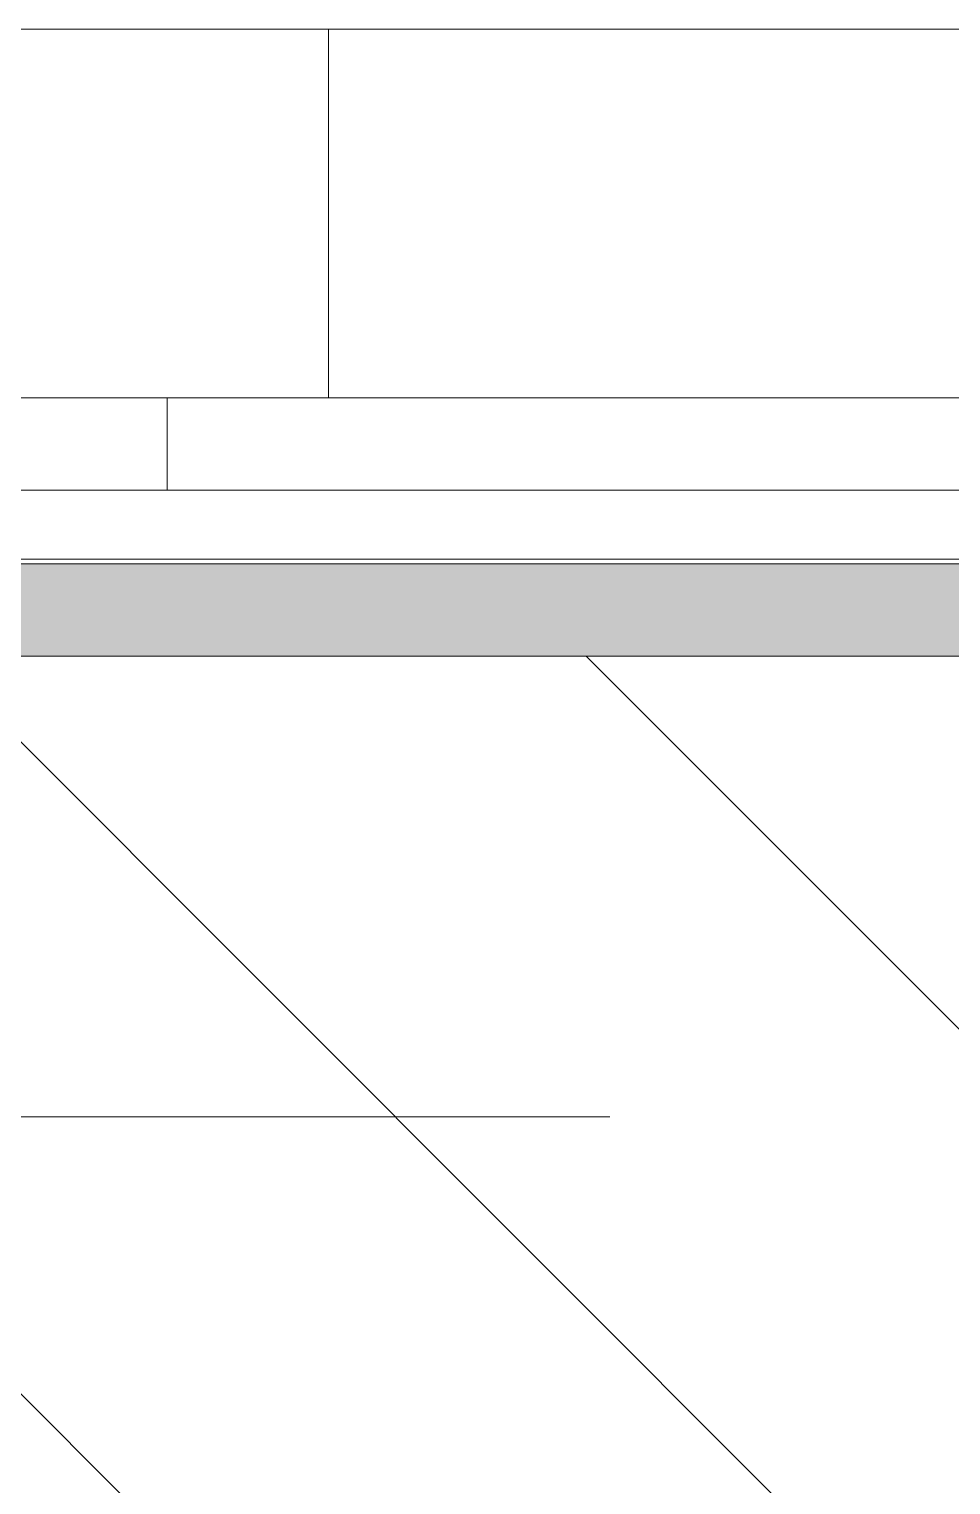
# Model space of a CAD drawing. Header units: millimetres. Extents: x -4185 to 186529, y -8553 to 29097.
# Drawn here: x 11212.5 to 11412.6, y 7720.2 to 8036 of the extents above; entities that cross this region are included whole.
import ezdxf

# ---------------------------------------------------------------- set-up
doc = ezdxf.new("R2010")
doc.units = ezdxf.units.MM
doc.linetypes.add('Осевая', pattern=[3175, 635, -476.25, 1587.5, -476.25])
for name, color, linetype, lineweight, true_color in [('A-WALL-1', 7, 'Continuous', 9, 0x3c3c3c), ('A-WALL-FNSH-1', 7, 'Continuous', 9, 0x3c3c3c), ('I-FURN-1', 7, 'Continuous', 9, 0xf0f0f0)]:
    doc.layers.add(name, color=color, linetype=linetype, lineweight=lineweight, true_color=true_color)
doc.layers.add('I-WALL', color=7, linetype='Continuous', lineweight=9)
doc.layers.add('Оси-2', color=7, linetype='Осевая', lineweight=9)

# ---------------------------------------------------------------- blocks, each defined once
blk = doc.blocks.new('Бизиборд лего - бизиборд 1_21б-32328682-План размещения напольных электротехнических лючков и розеток 1 этажа в осях 1-12')
at = {"layer": 'I-FURN-1'}
for p, q in [((1035, 100), (935, 100)), ((935, 100), (1035, 100)), ((1245, 100), (935, 100)), ((935, 100), (1245, 100)), ((1035, 20), (1035, 100)), ((1035, 100), (1035, 20)), ((1000, 20), (500, 20)), ((970, 20), (1030, 20)), ((1030, 20), (970, 20)), ((970, 20), (1030, 20)), ((1030, 20), (970, 20)), ((970, 20), (1000, 20)), ((1500, 20), (1000, 20)), ((1000, 20), (1000, 0)), ((1000, 0), (1000, 20)), ((1000, 20), (1030, 20)), ((1000, 0), (1000, 20)), ((1000, 20), (1000, 0)), ((1030, 20), (1035, 20)), ((1030.34, 20), (1030, 20)), ((1030, 20), (1035, 20)), ((1030.34, 20), (1030, 20)), ((1030, 20), (1035, 20)), ((1030.34, 20), (1030, 20)), ((1030, 20), (1030.34, 20)), ((1035, 20), (1030, 20)), ((1030, 20), (1035, 20)), ((1035, 20), (1030, 20)), ((1030, 20), (1035, 20)), ((1035, 20), (1030, 20)), ((1030, 20), (1050, 20)), ((1050, 20), (1030, 20)), ((1030, 20), (1050, 20)), ((1050, 20), (1030, 20)), ((1030, 20), (1050, 20)), ((1050, 20), (1030, 20)), ((1030, 20), (1050, 20)), ((1050, 20), (1030, 20)), ((1030, 20), (1050, 20)), ((1030.34, 20), (1030, 20)), ((1030, 20), (1050, 20)), ((1050, 20), (1030, 20)), ((1030, 20), (1031.34, 20)), ((1050, 20), (1030, 20)), ((1030, 20), (1050, 20)), ((1050, 20), (1030, 20)), ((1030, 20), (1032.93, 20)), ((1050, 20), (1030, 20)), ((1030, 20), (1032.93, 20)), ((1050, 20), (1030, 20)), ((1030, 20), (1050, 20)), ((1050, 20), (1030, 20)), ((1030, 20), (1050, 20)), ((1050, 20), (1030, 20)), ((1030, 20), (1037.41, 20)), ((1047.07, 20), (1030, 20)), ((1030, 20), (1045, 20)), ((1037.41, 20), (1030, 20)), ((1030, 20), (1035, 20)), ((1030.34, 20), (1030, 20)), ((1030, 20), (1048.66, 20)), ((1040, 20), (1030, 20)), ((1030, 20), (1030.34, 20)), ((1050, 20), (1030, 20)), ((1030, 20), (1030.34, 20)), ((1035, 20), (1030, 20)), ((1030, 20), (1050, 20)), ((1050, 20), (1030, 20)), ((1030, 20), (1050, 20)), ((1050, 20), (1030, 20)), ((1030, 20), (1031.34, 20)), ((1045, 20), (1030, 20)), ((1031.34, 20), (1030.34, 20)), ((1031.34, 20), (1030.34, 20)), ((1035, 20), (1030.34, 20)), ((1030.34, 20), (1035, 20)), ((1031.34, 20), (1030.34, 20)), ((1032.93, 20), (1030.34, 20)), ((1030.34, 20), (1032.93, 20)), ((1030.34, 20), (1031.34, 20)), ((1031.34, 20), (1032.93, 20)), ((1032.93, 20), (1031.34, 20)), ((1031.34, 20), (1032.93, 20)), ((1032.93, 20), (1031.34, 20)), ((1031.34, 20), (1032.93, 20)), ((1035, 20), (1031.34, 20)), ((1032.93, 20), (1031.34, 20)), ((1032.93, 20), (1031.34, 20)), ((1031.34, 20), (1048.66, 20)), ((1031.34, 20), (1032.93, 20)), ((1031.34, 20), (1035, 20)), ((1035, 20), (1032.93, 20)), ((1035, 20), (1032.93, 20)), ((1032.93, 20), (1050, 20)), ((1032.93, 20), (1050, 20)), ((1037.41, 20), (1032.93, 20)), ((1032.93, 20), (1050, 20)), ((1032.93, 20), (1035, 20)), ((1033.63, 20), (1035, 20)), ((1035, 20), (1033.63, 20)), ((1033.63, 20), (1038.89, 20)), ((1038.89, 20), (1033.63, 20)), ((1033.63, 20), (1035, 20)), ((1035, 20), (1038.89, 20)), ((1035, 20), (1050, 20)), ((1050, 20), (1035, 20)), ((1035, 20), (1050, 20)), ((1045, 20), (1035, 20)), ((1035, 20), (1048.66, 20)), ((1050, 20), (1035, 20)), ((1035, 20), (1050, 20)), ((1050, 20), (1035, 20)), ((1035, 20), (1050, 20)), ((1050, 20), (1035, 20)), ((1035, 20), (1050, 20)), ((1037.41, 20), (1035, 20)), ((1037.41, 20), (1035, 20)), ((1035, 20), (1042.59, 20)), ((1035, 20), (1037.41, 20)), ((1042.59, 20), (1035, 20)), ((1035, 20), (1050, 20)), ((1050, 20), (1037.41, 20)), ((1040, 20), (1037.41, 20)), ((1037.41, 20), (1042.59, 20)), ((1050, 20), (1037.41, 20)), ((1047.07, 20), (1037.41, 20)), ((1037.41, 20), (1040, 20)), ((1040, 20), (1044.14, 20)), ((1044.14, 20), (1040, 20)), ((1040, 20), (1044.14, 20)), ((1042.59, 20), (1040, 20)), ((1042.59, 20), (1040, 20)), ((1040, 20), (1042.59, 20)), ((1045, 20), (1042.59, 20)), ((1042.59, 20), (1047.07, 20)), ((1042.59, 20), (1049.66, 20)), ((1050, 20), (1042.59, 20)), ((1042.59, 20), (1045, 20)), ((1048.66, 20), (1042.59, 20)), ((1045, 20), (1048.66, 20)), ((1048.66, 20), (1045, 20)), ((1045, 20), (1048.66, 20)), ((1050, 20), (1045, 20)), ((1050, 20), (1045, 20)), ((1045, 20), (1050, 20)), ((1045, 20), (1047.07, 20)), ((1050, 20), (1045, 20)), ((1047.07, 20), (1050, 20)), ((1050, 20), (1047.07, 20)), ((1048.66, 20), (1047.07, 20)), ((1047.07, 20), (1048.66, 20)), ((1048.66, 20), (1050, 20)), ((1048.66, 20), (1050, 20)), ((1050, 20), (1048.66, 20)), ((1048.66, 20), (1050, 20)), ((1048.66, 20), (1050, 20)), ((1049.66, 20), (1048.66, 20)), ((1049.66, 20), (1050, 20)), ((1050, 20), (1049.66, 20)), ((1050, 20), (1090, 20)), ((1090, 20), (1050, 20)), ((1050, 20), (1090, 20)), ((1090, 20), (1091.34, 20)), ((1091.34, 20), (1090, 20)), ((1090, 20), (1090.34, 20)), ((1091.34, 20), (1090, 20)), ((1090, 20), (1091.34, 20)), ((1091.34, 20), (1090, 20)), ((1090, 20), (1091.34, 20)), ((1091.34, 20), (1090, 20)), ((1090, 20), (1091.34, 20)), ((1091.34, 20), (1090, 20)), ((1090, 20), (1091.34, 20)), ((1091.34, 20), (1090, 20)), ((1090, 20), (1091.34, 20)), ((1091.34, 20), (1090, 20)), ((1090, 20), (1091.34, 20)), ((1091.34, 20), (1090, 20)), ((1090, 20), (1091.34, 20)), ((1091.34, 20), (1090, 20)), ((1090, 20), (1091.34, 20)), ((1091.34, 20), (1090, 20)), ((1090, 20), (1091.34, 20)), ((1091.34, 20), (1090, 20)), ((1090, 20), (1091.34, 20)), ((1091.34, 20), (1090, 20)), ((1090, 20), (1091.34, 20)), ((1091.34, 20), (1090, 20)), ((1090, 20), (1091.34, 20)), ((1091.34, 20), (1090, 20)), ((1090, 20), (1091.34, 20)), ((1091.34, 20), (1090, 20)), ((1090, 20), (1091.34, 20)), ((1091.34, 20), (1090, 20)), ((1090, 20), (1091.34, 20)), ((1091.34, 20), (1090, 20)), ((1090, 20), (1091.34, 20)), ((1091.34, 20), (1090, 20)), ((1090, 20), (1091.34, 20)), ((1091.34, 20), (1090, 20)), ((1090, 20), (1091.34, 20)), ((1091.34, 20), (1090, 20)), ((1090, 20), (1091.34, 20)), ((1091.34, 20), (1090, 20)), ((1090, 20), (1091.34, 20)), ((1091.34, 20), (1090, 20)), ((1090, 20), (1091.34, 20)), ((1091.34, 20), (1090, 20)), ((1090, 20), (1091.34, 20)), ((1091.34, 20), (1090, 20)), ((1090, 20), (1091.34, 20)), ((1091.34, 20), (1090, 20)), ((1090, 20), (1091.34, 20)), ((1091.34, 20), (1090, 20)), ((1090, 20), (1091.34, 20)), ((1102.59, 20), (1090, 20)), ((1090.34, 20), (1091.34, 20)), ((1091.34, 20), (1091.41, 20)), ((1091.41, 20), (1091.34, 20)), ((1091.34, 20), (1091.41, 20)), ((1091.41, 20), (1091.34, 20)), ((1091.34, 20), (1091.41, 20)), ((1091.41, 20), (1091.34, 20)), ((1091.34, 20), (1091.41, 20)), ((1091.41, 20), (1091.34, 20)), ((1091.34, 20), (1091.41, 20)), ((1091.41, 20), (1091.34, 20)), ((1091.34, 20), (1091.41, 20)), ((1091.41, 20), (1091.34, 20)), ((1091.34, 20), (1091.41, 20)), ((1091.41, 20), (1091.34, 20)), ((1091.34, 20), (1091.41, 20)), ((1091.41, 20), (1091.34, 20)), ((1091.34, 20), (1091.41, 20)), ((1091.41, 20), (1091.34, 20)), ((1091.34, 20), (1091.41, 20)), ((1091.41, 20), (1091.34, 20)), ((1091.34, 20), (1091.41, 20)), ((1091.41, 20), (1091.34, 20)), ((1091.34, 20), (1091.41, 20)), ((1091.41, 20), (1091.34, 20)), ((1091.34, 20), (1091.41, 20)), ((1091.41, 20), (1091.34, 20)), ((1091.34, 20), (1091.41, 20)), ((1091.41, 20), (1091.34, 20)), ((1091.34, 20), (1091.41, 20)), ((1091.41, 20), (1091.34, 20)), ((1091.34, 20), (1091.41, 20)), ((1091.41, 20), (1091.34, 20)), ((1091.34, 20), (1091.41, 20)), ((1091.41, 20), (1091.34, 20)), ((1091.34, 20), (1091.41, 20)), ((1091.41, 20), (1091.34, 20)), ((1091.34, 20), (1091.41, 20)), ((1091.41, 20), (1091.34, 20)), ((1091.34, 20), (1091.41, 20)), ((1091.41, 20), (1091.34, 20)), ((1091.34, 20), (1091.41, 20)), ((1091.41, 20), (1091.34, 20)), ((1091.34, 20), (1091.41, 20)), ((1091.41, 20), (1091.34, 20)), ((1091.34, 20), (1091.41, 20)), ((1091.41, 20), (1091.34, 20)), ((1091.34, 20), (1091.41, 20)), ((1091.41, 20), (1091.34, 20)), ((1091.34, 20), (1091.41, 20)), ((1091.41, 20), (1091.34, 20)), ((1091.34, 20), (1091.41, 20)), ((1091.41, 20), (1091.34, 20)), ((1091.34, 20), (1091.41, 20)), ((1091.41, 20), (1110, 20)), ((1110, 20), (1091.41, 20)), ((1091.41, 20), (1110, 20)), ((1110, 20), (1091.41, 20)), ((1091.41, 20), (1110, 20)), ((1110, 20), (1091.41, 20)), ((1091.41, 20), (1110, 20)), ((1092.93, 20), (1091.41, 20)), ((1091.41, 20), (1110, 20)), ((1110, 20), (1091.41, 20)), ((1091.41, 20), (1102.59, 20)), ((1107.07, 20), (1091.41, 20)), ((1091.41, 20), (1110, 20)), ((1110, 20), (1091.41, 20)), ((1091.41, 20), (1110, 20)), ((1110, 20), (1091.41, 20)), ((1091.41, 20), (1110, 20)), ((1110, 20), (1091.41, 20)), ((1091.41, 20), (1110, 20)), ((1110, 20), (1091.41, 20)), ((1091.41, 20), (1110, 20)), ((1092.93, 20), (1091.41, 20)), ((1091.41, 20), (1110, 20)), ((1110, 20), (1091.41, 20)), ((1091.41, 20), (1110, 20)), ((1110, 20), (1091.41, 20)), ((1091.41, 20), (1109.66, 20)), ((1107.07, 20), (1091.41, 20)), ((1091.41, 20), (1110, 20)), ((1110, 20), (1091.41, 20)), ((1091.41, 20), (1110, 20)), ((1110, 20), (1091.41, 20)), ((1091.41, 20), (1110, 20)), ((1110, 20), (1091.41, 20)), ((1091.41, 20), (1110, 20)), ((1110, 20), (1091.41, 20)), ((1091.41, 20), (1110, 20)), ((1110, 20), (1091.41, 20)), ((1091.41, 20), (1109.66, 20)), ((1100, 20), (1091.41, 20)), ((1091.41, 20), (1110, 20)), ((1110, 20), (1091.41, 20)), ((1091.41, 20), (1100, 20)), ((1110, 20), (1091.41, 20)), ((1091.41, 20), (1110, 20)), ((1110, 20), (1091.41, 20)), ((1091.41, 20), (1110, 20)), ((1110, 20), (1091.41, 20)), ((1091.41, 20), (1110, 20)), ((1110, 20), (1091.41, 20)), ((1091.41, 20), (1110, 20)), ((1110, 20), (1091.41, 20)), ((1091.41, 20), (1110, 20)), ((1091.43, 20), (1096.68, 20)), ((1096.68, 20), (1091.43, 20)), ((1091.43, 20), (1096.68, 20)), ((1095, 20), (1092.93, 20)), ((1097.41, 20), (1092.93, 20)), ((1097.41, 20), (1095, 20)), ((1097.41, 20), (1101.94, 20)), ((1101.94, 20), (1097.41, 20)), ((1097.41, 20), (1101.94, 20)), ((1110, 20), (1097.41, 20)), ((1100, 20), (1097.41, 20)), ((1102.59, 20), (1100, 20)), ((1110, 20), (1100, 20)), ((1100, 20), (1110, 20)), ((1102.59, 20), (1107.07, 20)), ((1107.07, 20), (1102.59, 20)), ((1102.59, 20), (1107.07, 20)), ((1102.59, 20), (1110, 20)), ((1110, 20), (1102.59, 20)), ((1108.66, 20), (1102.59, 20)), ((1110, 20), (1107.07, 20)), ((1109.66, 20), (1107.07, 20)), ((1107.19, 20), (1108.66, 20)), ((1108.66, 20), (1107.19, 20)), ((1107.19, 20), (1108.66, 20)), ((1110, 20), (1108.66, 20)), ((1109.66, 20), (1110, 20)), ((1110, 20), (1109.66, 20)), ((1109.66, 20), (1110, 20)), ((1110, 20), (1150, 20)), ((1150, 20), (1110, 20)), ((1110, 20), (1150, 20)), ((1150, 20), (1164.98, 20)), ((1151.34, 20), (1150, 20)), ((1150, 20), (1164.98, 20)), ((1152.93, 20), (1150, 20)), ((1150, 20), (1164.98, 20)), ((1160, 20), (1150, 20)), ((1150, 20), (1164.98, 20)), ((1157.41, 20), (1150, 20)), ((1150, 20), (1164.98, 20)), ((1155, 20), (1150, 20)), ((1150, 20), (1150.34, 20)), ((1152.93, 20), (1150, 20)), ((1150, 20), (1164.98, 20)), ((1164.98, 20), (1150, 20)), ((1150, 20), (1164.98, 20)), ((1164.98, 20), (1150, 20)), ((1150, 20), (1164.98, 20)), ((1164.98, 20), (1150, 20)), ((1150, 20), (1151.34, 20)), ((1160, 20), (1150, 20)), ((1150, 20), (1155, 20)), ((1164.98, 20), (1150, 20)), ((1150, 20), (1164.98, 20)), ((1164.98, 20), (1150, 20)), ((1150, 20), (1164.98, 20)), ((1164.98, 20), (1150, 20)), ((1150, 20), (1164.98, 20)), ((1164.98, 20), (1150, 20)), ((1150, 20), (1164.98, 20)), ((1164.98, 20), (1150, 20)), ((1150, 20), (1160, 20)), ((1164.98, 20), (1150, 20)), ((1150, 20), (1164.98, 20)), ((1164.98, 20), (1150, 20)), ((1150, 20), (1164.98, 20)), ((1151.34, 20), (1150, 20)), ((1150, 20), (1164.98, 20)), ((1164.98, 20), (1150, 20)), ((1150, 20), (1150.34, 20)), ((1164.98, 20), (1150, 20)), ((1150, 20), (1164.98, 20)), ((1164.98, 20), (1150, 20)), ((1150, 20), (1164.98, 20)), ((1150.34, 20), (1150, 20)), ((1150, 20), (1160, 20)), ((1164.98, 20), (1150, 20)), ((1150, 20), (1164.98, 20)), ((1150.34, 20), (1150, 20)), ((1150, 20), (1164.98, 20)), ((1164.98, 20), (1150, 20)), ((1150, 20), (1164.98, 20)), ((1164.98, 20), (1150, 20)), ((1150, 20), (1170, 20)), ((1152.93, 20), (1150, 20)), ((1150.34, 20), (1164.98, 20)), ((1150.34, 20), (1151.34, 20)), ((1164.98, 20), (1150.34, 20)), ((1164.98, 20), (1150.34, 20)), ((1151.34, 20), (1154.47, 20)), ((1154.47, 20), (1151.34, 20)), ((1151.34, 20), (1154.47, 20)), ((1152.93, 20), (1151.34, 20)), ((1151.34, 20), (1164.98, 20)), ((1152.93, 20), (1151.34, 20)), ((1151.34, 20), (1152.93, 20)), ((1155, 20), (1152.93, 20)), ((1155, 20), (1152.93, 20)), ((1164.98, 20), (1152.93, 20)), ((1164.98, 20), (1152.93, 20)), ((1152.93, 20), (1164.98, 20)), ((1155, 20), (1152.93, 20)), ((1155, 20), (1159.73, 20)), ((1159.73, 20), (1155, 20)), ((1155, 20), (1159.73, 20)), ((1157.41, 20), (1155, 20)), ((1157.41, 20), (1155, 20)), ((1164.98, 20), (1155, 20)), ((1155, 20), (1164.98, 20)), ((1157.41, 20), (1155, 20)), ((1160, 20), (1157.41, 20)), ((1164.98, 20), (1157.41, 20)), ((1164.98, 20), (1157.41, 20)), ((1170, 20), (1157.41, 20)), ((1160, 20), (1164.98, 20)), ((1164.98, 20), (1160, 20)), ((1160, 20), (1164.98, 20)), ((1164.98, 20), (1160, 20)), ((1164.98, 20), (1160, 20)), ((1164.98, 20), (1160, 20)), ((1160, 20), (1162.59, 20)), ((1160, 20), (1164.98, 20)), ((1162.59, 20), (1164.98, 20)), ((1164.98, 20), (1165, 20)), ((1165, 20), (1164.98, 20)), ((1164.98, 20), (1165, 20)), ((1165, 20), (1164.98, 20)), ((1164.98, 20), (1165, 20)), ((1165, 20), (1164.98, 20)), ((1164.98, 20), (1165, 20)), ((1165, 20), (1164.98, 20)), ((1164.98, 20), (1165, 20)), ((1165, 20), (1164.98, 20)), ((1164.98, 20), (1165, 20)), ((1165, 20), (1164.98, 20)), ((1164.98, 20), (1165, 20)), ((1165, 20), (1164.98, 20)), ((1164.98, 20), (1165, 20)), ((1165, 20), (1164.98, 20)), ((1164.98, 20), (1165, 20)), ((1165, 20), (1164.98, 20)), ((1164.98, 20), (1165, 20)), ((1165, 20), (1164.98, 20)), ((1164.98, 20), (1165, 20)), ((1165, 20), (1164.98, 20)), ((1164.98, 20), (1165, 20)), ((1165, 20), (1164.98, 20)), ((1164.98, 20), (1165, 20)), ((1165, 20), (1164.98, 20)), ((1164.98, 20), (1165, 20)), ((1165, 20), (1164.98, 20)), ((1164.98, 20), (1165, 20)), ((1165, 20), (1164.98, 20)), ((1164.98, 20), (1165, 20)), ((1165, 20), (1164.98, 20)), ((1164.98, 20), (1165, 20)), ((1165, 20), (1164.98, 20)), ((1164.98, 20), (1165, 20)), ((1165, 20), (1164.98, 20)), ((1164.98, 20), (1165, 20)), ((1165, 20), (1164.98, 20)), ((1164.98, 20), (1165, 20)), ((1165, 20), (1164.98, 20)), ((1164.98, 20), (1165, 20)), ((1165, 20), (1164.98, 20)), ((1164.98, 20), (1165, 20)), ((1165, 20), (1164.98, 20)), ((1164.98, 20), (1165, 20)), ((1165, 20), (1164.98, 20)), ((1164.98, 20), (1165, 20)), ((1165, 20), (1164.98, 20)), ((1164.98, 20), (1165, 20)), ((1165, 20), (1164.98, 20)), ((1164.98, 20), (1165, 20)), ((1165, 20), (1164.98, 20)), ((1165, 20), (1168.66, 20)), ((1168.66, 20), (1165, 20)), ((1165, 20), (1168.66, 20)), ((1165, 20), (1170, 20)), ((1168.66, 20), (1165, 20)), ((1165, 20), (1170, 20)), ((1170, 20), (1165, 20)), ((1165, 20), (1167.07, 20)), ((1169.66, 20), (1165, 20)), ((1165, 20), (1170, 20)), ((1170, 20), (1165, 20)), ((1165, 20), (1170, 20)), ((1168.66, 20), (1165, 20)), ((1165, 20), (1170, 20)), ((1168.66, 20), (1165, 20)), ((1165, 20), (1167.07, 20)), ((1170, 20), (1165, 20)), ((1165, 20), (1170, 20)), ((1170, 20), (1165, 20)), ((1165, 20), (1170, 20)), ((1170, 20), (1165, 20)), ((1165, 20), (1167.07, 20)), ((1170, 20), (1165, 20)), ((1165, 20), (1170, 20)), ((1170, 20), (1165, 20)), ((1165, 20), (1170, 20)), ((1170, 20), (1165, 20)), ((1165, 20), (1170, 20)), ((1170, 20), (1165, 20)), ((1165, 20), (1170, 20)), ((1167.07, 20), (1165, 20)), ((1165, 20), (1170, 20)), ((1170, 20), (1165, 20)), ((1165, 20), (1167.07, 20)), ((1170, 20), (1165, 20)), ((1165, 20), (1170, 20)), ((1170, 20), (1165, 20)), ((1165, 20), (1168.66, 20)), ((1170, 20), (1165, 20)), ((1165, 20), (1170, 20)), ((1170, 20), (1165, 20)), ((1165, 20), (1170, 20)), ((1170, 20), (1165, 20)), ((1165, 20), (1169.66, 20)), ((1168.66, 20), (1165, 20)), ((1165, 20), (1170, 20)), ((1170, 20), (1165, 20)), ((1165, 20), (1170, 20)), ((1170, 20), (1165, 20)), ((1165, 20), (1170, 20)), ((1170, 20), (1165, 20)), ((1165, 20), (1170, 20)), ((1170, 20), (1165, 20)), ((1165, 20), (1170, 20)), ((1170, 20), (1165, 20)), ((1167.07, 20), (1169.66, 20)), ((1167.07, 20), (1168.66, 20)), ((1167.07, 20), (1170, 20)), ((1170, 20), (1167.07, 20)), ((1167.07, 20), (1170, 20)), ((1170, 20), (1168.66, 20)), ((1170, 20), (1168.66, 20)), ((1170, 20), (1168.66, 20)), ((1168.66, 20), (1169.66, 20)), ((1168.66, 20), (1169.66, 20)), ((1169.66, 20), (1168.66, 20)), ((1169.66, 20), (1170, 20)), ((1170, 20), (1169.66, 20)), ((1169.66, 20), (1170, 20)), ((1169.66, 20), (1170, 20)), ((1169.66, 20), (1170, 20)), ((1170, 20), (1169.66, 20)), ((500, 0), (1000, 0)), ((1030, 0), (970, 0)), ((970, 0), (1030, 0)), ((1000, 0), (970, 0)), ((1000, 0), (1500, 0)), ((1030, 0), (1000, 0)), ((1042.59, 0), (1030, 0)), ((1030, 0), (1042.59, 0)), ((1030.34, 0), (1030, 0)), ((1030, 0), (1045, 0)), ((1050, 0), (1030, 0)), ((1030, 0), (1050, 0)), ((1050, 0), (1030, 0)), ((1030, 0), (1050, 0)), ((1050, 0), (1030, 0)), ((1030, 0), (1050, 0)), ((1050, 0), (1030, 0)), ((1030, 0), (1048.66, 0)), ((1050, 0), (1030, 0)), ((1030, 0), (1049.66, 0)), ((1050, 0), (1030, 0)), ((1030, 0), (1050, 0)), ((1032.93, 0), (1030, 0)), ((1030, 0), (1037.41, 0)), ((1050, 0), (1030, 0)), ((1030, 0), (1050, 0)), ((1032.93, 0), (1030, 0)), ((1030, 0), (1050, 0)), ((1042.59, 0), (1030, 0)), ((1030, 0), (1050, 0)), ((1035, 0), (1030, 0)), ((1030, 0), (1050, 0)), ((1050, 0), (1030, 0)), ((1030, 0), (1050, 0)), ((1050, 0), (1030, 0)), ((1030, 0), (1050, 0)), ((1050, 0), (1030, 0)), ((1030, 0), (1050, 0)), ((1030.34, 0), (1030, 0)), ((1030, 0), (1030.34, 0)), ((1042.59, 0), (1030, 0)), ((1030, 0), (1050, 0)), ((1047.07, 0), (1030, 0)), ((1030, 0), (1031.34, 0)), ((1045, 0), (1030, 0)), ((1030, 0), (1045, 0)), ((1031.34, 0), (1030, 0)), ((1030, 0), (1050, 0)), ((1031.34, 0), (1030, 0)), ((1030, 0), (1050, 0)), ((1050, 0), (1030, 0)), ((1030, 0), (1050, 0)), ((1050, 0), (1030, 0)), ((1030, 0), (1050, 0)), ((1031.34, 0), (1030, 0)), ((1030, 0), (1037.41, 0)), ((1050, 0), (1030, 0)), ((1030, 0), (1050, 0)), ((1031.34, 0), (1030, 0)), ((1030, 0), (1030.34, 0)), ((1037.41, 0), (1030.34, 0)), ((1031.34, 0), (1030.34, 0)), ((1030.34, 0), (1031.34, 0)), ((1030.34, 0), (1050, 0)), ((1032.93, 0), (1031.34, 0)), ((1031.34, 0), (1032.93, 0)), ((1032.93, 0), (1031.34, 0)), ((1032.93, 0), (1031.34, 0)), ((1031.34, 0), (1037.41, 0)), ((1031.34, 0), (1032.93, 0)), ((1045, 0), (1031.34, 0)), ((1032.93, 0), (1031.34, 0)), ((1050, 0), (1031.34, 0)), ((1050, 0), (1031.34, 0)), ((1050, 0), (1032.93, 0)), ((1049.66, 0), (1032.93, 0)), ((1042.59, 0), (1032.93, 0)), ((1032.93, 0), (1045, 0)), ((1042.59, 0), (1032.93, 0)), ((1038.89, 0), (1033.63, 0)), ((1033.63, 0), (1038.89, 0)), ((1038.89, 0), (1033.63, 0)), ((1049.66, 0), (1035, 0)), ((1050, 0), (1037.41, 0)), ((1037.41, 0), (1050, 0)), ((1037.41, 0), (1040, 0)), ((1037.41, 0), (1050, 0)), ((1044.14, 0), (1040, 0)), ((1040, 0), (1044.14, 0)), ((1044.14, 0), (1040, 0)), ((1040, 0), (1045, 0)), ((1050, 0), (1042.59, 0)), ((1042.59, 0), (1050, 0)), ((1050, 0), (1042.59, 0)), ((1048.66, 0), (1042.59, 0)), ((1050, 0), (1042.59, 0)), ((1047.07, 0), (1042.59, 0)), ((1048.66, 0), (1045, 0)), ((1045, 0), (1048.66, 0)), ((1048.66, 0), (1045, 0)), ((1045, 0), (1048.66, 0)), ((1045, 0), (1050, 0)), ((1045, 0), (1050, 0)), ((1050, 0), (1045, 0)), ((1045, 0), (1050, 0)), ((1050, 0), (1045, 0)), ((1050, 0), (1047.07, 0)), ((1049.66, 0), (1047.07, 0)), ((1048.66, 0), (1050, 0)), ((1048.66, 0), (1050, 0)), ((1050, 0), (1048.66, 0)), ((1049.66, 0), (1050, 0)), ((1050, 0), (1049.66, 0)), ((1050, 0), (1049.66, 0)), ((1050, 0), (1049.66, 0)), ((1090, 0), (1050, 0)), ((1050, 0), (1090, 0)), ((1090, 0), (1050, 0)), ((1091.34, 0), (1090, 0)), ((1090, 0), (1090.34, 0)), ((1090.34, 0), (1090, 0)), ((1090, 0), (1091.34, 0)), ((1091.34, 0), (1090, 0)), ((1090, 0), (1091.34, 0)), ((1091.34, 0), (1090, 0)), ((1090, 0), (1091.34, 0)), ((1091.34, 0), (1090, 0)), ((1090, 0), (1091.34, 0)), ((1091.34, 0), (1090, 0)), ((1090, 0), (1091.34, 0)), ((1091.34, 0), (1090, 0)), ((1090, 0), (1091.34, 0)), ((1091.34, 0), (1090, 0)), ((1090, 0), (1091.34, 0)), ((1091.34, 0), (1090, 0)), ((1090, 0), (1091.34, 0)), ((1091.34, 0), (1090, 0)), ((1090, 0), (1091.34, 0)), ((1091.34, 0), (1090, 0)), ((1090, 0), (1091.34, 0)), ((1091.34, 0), (1090, 0)), ((1090, 0), (1091.34, 0)), ((1091.34, 0), (1090, 0)), ((1090, 0), (1091.34, 0)), ((1091.34, 0), (1090, 0)), ((1090, 0), (1091.34, 0)), ((1091.34, 0), (1090, 0)), ((1090, 0), (1091.34, 0)), ((1091.34, 0), (1090, 0)), ((1090, 0), (1091.34, 0)), ((1091.34, 0), (1090, 0)), ((1090, 0), (1091.34, 0)), ((1091.34, 0), (1090, 0)), ((1090, 0), (1091.34, 0)), ((1090.34, 0), (1090, 0)), ((1090, 0), (1090.34, 0)), ((1091.34, 0), (1090, 0)), ((1090, 0), (1091.34, 0)), ((1091.34, 0), (1090, 0)), ((1090, 0), (1091.34, 0)), ((1090.34, 0), (1090, 0)), ((1090, 0), (1090.34, 0)), ((1091.34, 0), (1090, 0)), ((1090, 0), (1091.34, 0)), ((1091.34, 0), (1090, 0)), ((1090, 0), (1091.34, 0)), ((1091.34, 0), (1090, 0)), ((1090, 0), (1091.34, 0)), ((1091.34, 0), (1090, 0)), ((1090, 0), (1091.34, 0)), ((1091.34, 0), (1090, 0)), ((1090, 0), (1110, 0)), ((1090.34, 0), (1091.34, 0)), ((1091.34, 0), (1090.34, 0)), ((1091.34, 0), (1090.34, 0)), ((1090.34, 0), (1091.34, 0)), ((1091.34, 0), (1090.34, 0)), ((1090.34, 0), (1091.34, 0)), ((1091.41, 0), (1091.34, 0)), ((1091.34, 0), (1091.41, 0)), ((1091.41, 0), (1091.34, 0)), ((1091.34, 0), (1091.41, 0)), ((1091.41, 0), (1091.34, 0)), ((1091.34, 0), (1091.41, 0)), ((1091.41, 0), (1091.34, 0)), ((1091.34, 0), (1091.41, 0)), ((1091.41, 0), (1091.34, 0)), ((1091.34, 0), (1091.41, 0)), ((1091.41, 0), (1091.34, 0)), ((1091.34, 0), (1091.41, 0)), ((1091.41, 0), (1091.34, 0)), ((1091.34, 0), (1091.41, 0)), ((1091.41, 0), (1091.34, 0)), ((1091.34, 0), (1091.41, 0)), ((1091.41, 0), (1091.34, 0)), ((1091.34, 0), (1091.41, 0)), ((1091.41, 0), (1091.34, 0)), ((1091.34, 0), (1091.41, 0)), ((1091.41, 0), (1091.34, 0)), ((1091.34, 0), (1091.41, 0)), ((1091.41, 0), (1091.34, 0)), ((1091.34, 0), (1091.41, 0)), ((1091.41, 0), (1091.34, 0)), ((1091.34, 0), (1091.41, 0)), ((1091.41, 0), (1091.34, 0)), ((1091.34, 0), (1091.41, 0)), ((1091.41, 0), (1091.34, 0)), ((1091.34, 0), (1091.41, 0)), ((1091.41, 0), (1091.34, 0)), ((1091.34, 0), (1091.41, 0)), ((1091.41, 0), (1091.34, 0)), ((1091.34, 0), (1091.41, 0)), ((1091.41, 0), (1091.34, 0)), ((1091.34, 0), (1091.41, 0)), ((1091.41, 0), (1091.34, 0)), ((1091.34, 0), (1091.41, 0)), ((1091.41, 0), (1091.34, 0)), ((1091.34, 0), (1091.41, 0)), ((1091.41, 0), (1091.34, 0)), ((1091.34, 0), (1091.41, 0)), ((1091.41, 0), (1091.34, 0)), ((1091.34, 0), (1091.41, 0)), ((1091.41, 0), (1091.34, 0)), ((1091.34, 0), (1091.41, 0)), ((1091.41, 0), (1091.34, 0)), ((1091.34, 0), (1091.41, 0)), ((1091.41, 0), (1091.34, 0)), ((1091.34, 0), (1091.41, 0)), ((1091.41, 0), (1091.34, 0)), ((1091.34, 0), (1091.41, 0)), ((1091.41, 0), (1091.34, 0)), ((1097.41, 0), (1091.41, 0)), ((1091.41, 0), (1107.07, 0)), ((1092.93, 0), (1091.41, 0)), ((1091.41, 0), (1107.07, 0)), ((1107.07, 0), (1091.41, 0)), ((1091.41, 0), (1107.07, 0)), ((1107.07, 0), (1091.41, 0)), ((1091.41, 0), (1107.07, 0)), ((1107.07, 0), (1091.41, 0)), ((1091.41, 0), (1107.07, 0)), ((1107.07, 0), (1091.41, 0)), ((1091.41, 0), (1097.41, 0)), ((1107.07, 0), (1091.41, 0)), ((1091.41, 0), (1092.93, 0)), ((1107.07, 0), (1091.41, 0)), ((1091.41, 0), (1107.07, 0)), ((1107.07, 0), (1091.41, 0)), ((1091.41, 0), (1105, 0)), ((1107.07, 0), (1091.41, 0)), ((1091.41, 0), (1107.07, 0)), ((1107.07, 0), (1091.41, 0)), ((1091.41, 0), (1107.07, 0)), ((1107.07, 0), (1091.41, 0)), ((1091.41, 0), (1107.07, 0)), ((1107.07, 0), (1091.41, 0)), ((1091.41, 0), (1092.93, 0)), ((1107.07, 0), (1091.41, 0)), ((1091.41, 0), (1107.07, 0)), ((1107.07, 0), (1091.41, 0)), ((1091.41, 0), (1107.07, 0)), ((1107.07, 0), (1091.41, 0)), ((1091.41, 0), (1107.07, 0)), ((1105, 0), (1091.41, 0)), ((1091.41, 0), (1107.07, 0)), ((1102.59, 0), (1091.41, 0)), ((1091.41, 0), (1107.07, 0)), ((1097.41, 0), (1091.41, 0)), ((1091.41, 0), (1107.07, 0)), ((1095, 0), (1091.41, 0)), ((1091.41, 0), (1107.07, 0)), ((1107.07, 0), (1091.41, 0)), ((1091.41, 0), (1107.07, 0)), ((1100, 0), (1091.41, 0)), ((1091.41, 0), (1097.41, 0)), ((1107.07, 0), (1091.41, 0)), ((1091.41, 0), (1107.07, 0)), ((1107.07, 0), (1091.41, 0)), ((1091.41, 0), (1107.07, 0)), ((1107.07, 0), (1091.41, 0)), ((1091.41, 0), (1107.07, 0)), ((1107.07, 0), (1091.41, 0)), ((1091.41, 0), (1107.07, 0)), ((1109.66, 0), (1091.41, 0)), ((1096.68, 0), (1091.43, 0)), ((1091.43, 0), (1096.68, 0)), ((1096.68, 0), (1091.43, 0)), ((1095, 0), (1092.93, 0)), ((1092.93, 0), (1107.07, 0)), ((1092.93, 0), (1107.07, 0)), ((1097.41, 0), (1095, 0)), ((1107.07, 0), (1095, 0)), ((1101.94, 0), (1097.41, 0)), ((1097.41, 0), (1101.94, 0)), ((1101.94, 0), (1097.41, 0)), ((1107.07, 0), (1097.41, 0)), ((1100, 0), (1097.41, 0)), ((1097.41, 0), (1107.07, 0)), ((1107.07, 0), (1097.41, 0)), ((1097.41, 0), (1105, 0)), ((1105, 0), (1100, 0)), ((1107.07, 0), (1100, 0)), ((1107.07, 0), (1102.59, 0)), ((1102.59, 0), (1107.07, 0)), ((1107.07, 0), (1102.59, 0)), ((1107.07, 0), (1102.59, 0)), ((1107.07, 0), (1105, 0)), ((1105, 0), (1107.07, 0)), ((1107.07, 0), (1105, 0)), ((1105, 0), (1107.07, 0)), ((1107.21, 0), (1107.07, 0)), ((1107.07, 0), (1107.21, 0)), ((1107.21, 0), (1107.07, 0)), ((1107.07, 0), (1107.21, 0)), ((1107.21, 0), (1107.07, 0)), ((1107.07, 0), (1107.21, 0)), ((1107.21, 0), (1107.07, 0)), ((1107.07, 0), (1107.21, 0)), ((1107.21, 0), (1107.07, 0)), ((1107.07, 0), (1107.21, 0)), ((1107.21, 0), (1107.07, 0)), ((1107.07, 0), (1107.21, 0)), ((1107.21, 0), (1107.07, 0)), ((1107.07, 0), (1107.21, 0)), ((1107.21, 0), (1107.07, 0)), ((1107.07, 0), (1107.21, 0)), ((1107.21, 0), (1107.07, 0)), ((1107.07, 0), (1107.21, 0)), ((1107.21, 0), (1107.07, 0)), ((1107.07, 0), (1107.21, 0)), ((1107.21, 0), (1107.07, 0)), ((1107.07, 0), (1107.21, 0)), ((1107.21, 0), (1107.07, 0)), ((1107.07, 0), (1107.21, 0)), ((1107.21, 0), (1107.07, 0)), ((1107.07, 0), (1107.21, 0)), ((1107.21, 0), (1107.07, 0)), ((1107.07, 0), (1107.21, 0)), ((1107.21, 0), (1107.07, 0)), ((1107.07, 0), (1107.21, 0)), ((1107.21, 0), (1107.07, 0)), ((1107.07, 0), (1107.21, 0)), ((1107.21, 0), (1107.07, 0)), ((1107.07, 0), (1107.21, 0)), ((1107.21, 0), (1107.07, 0)), ((1107.07, 0), (1107.21, 0)), ((1107.21, 0), (1107.07, 0)), ((1107.07, 0), (1107.21, 0)), ((1107.21, 0), (1107.07, 0)), ((1107.07, 0), (1107.21, 0)), ((1107.21, 0), (1107.07, 0)), ((1107.07, 0), (1107.21, 0)), ((1107.21, 0), (1107.07, 0)), ((1107.07, 0), (1107.21, 0)), ((1107.21, 0), (1107.07, 0)), ((1107.07, 0), (1107.21, 0)), ((1107.21, 0), (1107.07, 0)), ((1107.07, 0), (1107.21, 0)), ((1107.21, 0), (1107.07, 0)), ((1107.07, 0), (1107.21, 0)), ((1107.21, 0), (1107.07, 0)), ((1107.07, 0), (1107.21, 0)), ((1108.66, 0), (1107.19, 0)), ((1107.19, 0), (1108.66, 0)), ((1108.66, 0), (1107.19, 0)), ((1110, 0), (1107.21, 0)), ((1107.21, 0), (1110, 0)), ((1108.66, 0), (1107.21, 0)), ((1107.21, 0), (1110, 0)), ((1110, 0), (1107.21, 0)), ((1107.21, 0), (1110, 0)), ((1108.66, 0), (1107.21, 0)), ((1107.21, 0), (1110, 0)), ((1110, 0), (1107.21, 0)), ((1107.21, 0), (1110, 0)), ((1110, 0), (1107.21, 0)), ((1107.21, 0), (1110, 0)), ((1110, 0), (1107.21, 0)), ((1107.21, 0), (1110, 0)), ((1110, 0), (1107.21, 0)), ((1107.21, 0), (1110, 0)), ((1110, 0), (1107.21, 0)), ((1107.21, 0), (1110, 0)), ((1110, 0), (1107.21, 0)), ((1107.21, 0), (1110, 0)), ((1110, 0), (1107.21, 0)), ((1107.21, 0), (1110, 0)), ((1110, 0), (1107.21, 0)), ((1107.21, 0), (1110, 0)), ((1110, 0), (1107.21, 0)), ((1107.21, 0), (1110, 0)), ((1110, 0), (1107.21, 0)), ((1107.21, 0), (1110, 0)), ((1110, 0), (1107.21, 0)), ((1107.21, 0), (1110, 0)), ((1110, 0), (1107.21, 0)), ((1107.21, 0), (1110, 0)), ((1110, 0), (1107.21, 0)), ((1107.21, 0), (1110, 0)), ((1110, 0), (1107.21, 0)), ((1107.21, 0), (1110, 0)), ((1109.66, 0), (1107.21, 0)), ((1107.21, 0), (1109.66, 0)), ((1110, 0), (1107.21, 0)), ((1107.21, 0), (1110, 0)), ((1110, 0), (1107.21, 0)), ((1107.21, 0), (1110, 0)), ((1110, 0), (1107.21, 0)), ((1107.21, 0), (1109.66, 0)), ((1110, 0), (1107.21, 0)), ((1107.21, 0), (1110, 0)), ((1110, 0), (1107.21, 0)), ((1107.21, 0), (1110, 0)), ((1110, 0), (1107.21, 0)), ((1107.21, 0), (1110, 0)), ((1110, 0), (1107.21, 0)), ((1107.21, 0), (1110, 0)), ((1110, 0), (1108.66, 0)), ((1110, 0), (1108.66, 0)), ((1110, 0), (1109.66, 0)), ((1109.66, 0), (1110, 0)), ((1109.66, 0), (1110, 0)), ((1110, 0), (1109.66, 0)), ((1150, 0), (1110, 0)), ((1110, 0), (1150, 0)), ((1150, 0), (1110, 0)), ((1164.98, 0), (1150, 0)), ((1150, 0), (1150.34, 0)), ((1164.98, 0), (1150, 0)), ((1150, 0), (1164.98, 0)), ((1151.34, 0), (1150, 0)), ((1150, 0), (1160, 0)), ((1164.98, 0), (1150, 0)), ((1150, 0), (1164.98, 0)), ((1164.98, 0), (1150, 0)), ((1150, 0), (1164.98, 0)), ((1164.98, 0), (1150, 0)), ((1150, 0), (1164.98, 0)), ((1164.98, 0), (1150, 0)), ((1150, 0), (1150.34, 0)), ((1164.98, 0), (1150, 0)), ((1150, 0), (1164.98, 0)), ((1164.98, 0), (1150, 0)), ((1150, 0), (1164.98, 0)), ((1164.98, 0), (1150, 0)), ((1150, 0), (1164.98, 0)), ((1150.34, 0), (1150, 0)), ((1150, 0), (1164.98, 0)), ((1150.34, 0), (1150, 0)), ((1150, 0), (1164.98, 0)), ((1150.34, 0), (1150, 0)), ((1150, 0), (1152.93, 0)), ((1164.98, 0), (1150, 0)), ((1150, 0), (1164.98, 0)), ((1164.98, 0), (1150, 0)), ((1150, 0), (1164.98, 0)), ((1164.98, 0), (1150, 0)), ((1150, 0), (1164.98, 0)), ((1164.98, 0), (1150, 0)), ((1150, 0), (1164.98, 0)), ((1152.93, 0), (1150, 0)), ((1150, 0), (1151.34, 0)), ((1155, 0), (1150, 0)), ((1150, 0), (1150.34, 0)), ((1164.98, 0), (1150, 0)), ((1150, 0), (1164.98, 0)), ((1164.98, 0), (1150, 0)), ((1150, 0), (1164.98, 0)), ((1151.34, 0), (1150, 0)), ((1150, 0), (1152.93, 0)), ((1150.34, 0), (1150, 0)), ((1150, 0), (1160, 0)), ((1164.98, 0), (1150, 0)), ((1150, 0), (1164.98, 0)), ((1164.98, 0), (1150, 0)), ((1150, 0), (1164.98, 0)), ((1164.98, 0), (1150, 0)), ((1150, 0), (1164.98, 0)), ((1150.34, 0), (1150, 0)), ((1150, 0), (1170, 0)), ((1150.34, 0), (1164.98, 0)), ((1150.34, 0), (1164.98, 0)), ((1151.34, 0), (1150.34, 0)), ((1164.98, 0), (1150.34, 0)), ((1151.34, 0), (1150.34, 0)), ((1150.34, 0), (1155, 0)), ((1164.98, 0), (1150.34, 0)), ((1151.34, 0), (1150.34, 0)), ((1154.47, 0), (1151.34, 0)), ((1151.34, 0), (1154.47, 0)), ((1154.47, 0), (1151.34, 0)), ((1164.98, 0), (1151.34, 0)), ((1164.98, 0), (1151.34, 0)), ((1162.59, 0), (1151.34, 0)), ((1151.34, 0), (1152.93, 0)), ((1152.93, 0), (1151.34, 0)), ((1157.41, 0), (1151.34, 0)), ((1152.93, 0), (1164.98, 0)), ((1155, 0), (1152.93, 0)), ((1152.93, 0), (1164.98, 0)), ((1155, 0), (1152.93, 0)), ((1152.93, 0), (1164.98, 0)), ((1159.73, 0), (1155, 0)), ((1155, 0), (1159.73, 0)), ((1159.73, 0), (1155, 0)), ((1164.98, 0), (1155, 0)), ((1162.59, 0), (1155, 0)), ((1155, 0), (1164.98, 0)), ((1157.41, 0), (1155, 0)), ((1160, 0), (1157.41, 0)), ((1160, 0), (1157.41, 0)), ((1164.98, 0), (1160, 0)), ((1160, 0), (1164.98, 0)), ((1164.98, 0), (1160, 0)), ((1160, 0), (1164.98, 0)), ((1162.59, 0), (1160, 0)), ((1160, 0), (1162.59, 0)), ((1162.59, 0), (1160, 0)), ((1164.98, 0), (1162.59, 0)), ((1164.98, 0), (1162.59, 0)), ((1164.98, 0), (1162.59, 0)), ((1162.59, 0), (1164.98, 0)), ((1170, 0), (1162.59, 0)), ((1165, 0), (1164.98, 0)), ((1164.98, 0), (1165, 0)), ((1165, 0), (1164.98, 0)), ((1164.98, 0), (1165, 0)), ((1165, 0), (1164.98, 0)), ((1164.98, 0), (1165, 0)), ((1165, 0), (1164.98, 0)), ((1164.98, 0), (1165, 0)), ((1165, 0), (1164.98, 0)), ((1164.98, 0), (1165, 0)), ((1165, 0), (1164.98, 0)), ((1164.98, 0), (1165, 0)), ((1165, 0), (1164.98, 0)), ((1164.98, 0), (1165, 0)), ((1165, 0), (1164.98, 0)), ((1164.98, 0), (1165, 0)), ((1165, 0), (1164.98, 0)), ((1164.98, 0), (1165, 0)), ((1165, 0), (1164.98, 0)), ((1164.98, 0), (1165, 0)), ((1165, 0), (1164.98, 0)), ((1164.98, 0), (1165, 0)), ((1165, 0), (1164.98, 0)), ((1164.98, 0), (1165, 0)), ((1165, 0), (1164.98, 0)), ((1164.98, 0), (1165, 0)), ((1165, 0), (1164.98, 0)), ((1164.98, 0), (1165, 0)), ((1165, 0), (1164.98, 0)), ((1164.98, 0), (1165, 0)), ((1165, 0), (1164.98, 0)), ((1164.98, 0), (1165, 0)), ((1165, 0), (1164.98, 0)), ((1164.98, 0), (1165, 0)), ((1165, 0), (1164.98, 0)), ((1164.98, 0), (1165, 0)), ((1165, 0), (1164.98, 0)), ((1164.98, 0), (1165, 0)), ((1165, 0), (1164.98, 0)), ((1164.98, 0), (1165, 0)), ((1165, 0), (1164.98, 0)), ((1164.98, 0), (1165, 0)), ((1165, 0), (1164.98, 0)), ((1164.98, 0), (1165, 0)), ((1165, 0), (1164.98, 0)), ((1164.98, 0), (1165, 0)), ((1165, 0), (1164.98, 0)), ((1164.98, 0), (1165, 0)), ((1165, 0), (1164.98, 0)), ((1164.98, 0), (1165, 0)), ((1165, 0), (1164.98, 0)), ((1164.98, 0), (1165, 0)), ((1168.66, 0), (1165, 0)), ((1165, 0), (1168.66, 0)), ((1168.66, 0), (1165, 0)), ((1170, 0), (1165, 0)), ((1165, 0), (1170, 0)), ((1170, 0), (1165, 0)), ((1165, 0), (1169.66, 0)), ((1170, 0), (1165, 0)), ((1165, 0), (1170, 0)), ((1170, 0), (1165, 0)), ((1165, 0), (1170, 0)), ((1170, 0), (1165, 0)), ((1165, 0), (1170, 0)), ((1167.07, 0), (1165, 0)), ((1165, 0), (1170, 0)), ((1170, 0), (1165, 0)), ((1165, 0), (1170, 0)), ((1170, 0), (1165, 0)), ((1165, 0), (1170, 0)), ((1170, 0), (1165, 0)), ((1165, 0), (1170, 0)), ((1170, 0), (1165, 0)), ((1165, 0), (1170, 0)), ((1170, 0), (1165, 0)), ((1165, 0), (1170, 0)), ((1170, 0), (1165, 0)), ((1165, 0), (1168.66, 0)), ((1170, 0), (1165, 0)), ((1165, 0), (1170, 0)), ((1170, 0), (1165, 0)), ((1165, 0), (1170, 0)), ((1170, 0), (1165, 0)), ((1165, 0), (1170, 0)), ((1170, 0), (1165, 0)), ((1165, 0), (1170, 0)), ((1170, 0), (1165, 0)), ((1165, 0), (1170, 0)), ((1170, 0), (1165, 0)), ((1165, 0), (1170, 0)), ((1170, 0), (1165, 0)), ((1165, 0), (1168.66, 0)), ((1170, 0), (1165, 0)), ((1165, 0), (1168.66, 0)), ((1170, 0), (1165, 0)), ((1165, 0), (1167.07, 0)), ((1170, 0), (1165, 0)), ((1165, 0), (1169.66, 0)), ((1170, 0), (1165, 0)), ((1165, 0), (1167.07, 0)), ((1170, 0), (1165, 0)), ((1165, 0), (1170, 0)), ((1170, 0), (1165, 0)), ((1165, 0), (1170, 0)), ((1170, 0), (1165, 0)), ((1165, 0), (1170, 0)), ((1170, 0), (1167.07, 0)), ((1167.07, 0), (1168.66, 0)), ((1167.07, 0), (1168.66, 0)), ((1168.66, 0), (1170, 0)), ((1168.66, 0), (1170, 0)), ((1168.66, 0), (1170, 0)), ((1168.66, 0), (1169.66, 0)), ((1168.66, 0), (1169.66, 0)), ((1169.66, 0), (1170, 0)), ((1169.66, 0), (1170, 0)), ((1169.66, 0), (1170, 0)), ((1169.66, 0), (1170, 0))]:
    blk.add_line(p, q, dxfattribs=at)

msp = doc.modelspace()

# ---------------------------------------------------------------- hatches: boundary and pattern name
at = {"layer": 'I-WALL'}
h = msp.add_hatch(dxfattribs=at)
h.set_pattern_fill('FP_84', color=256, style=0, pattern_type=2)
h.set_pattern_definition([(0, (0, 0), (121.92, 30.48), [10.058, -81.382, 10.058, -81.382, -487.68]), (0, (0, 0), (121.92, 30.48), [-182.88, 10.058, -172.822, 10.058, -81.382, -213.36]), (0, (0, 0), (121.92, 30.48), [-457.2, 10.058, -50.902, 10.058, -142.342]), (120, (45.72, 15.24), (-87.356454, 90.34582), [10.058, -81.382, 10.058, -81.382, -487.68]), (120, (45.72, 15.24), (-87.356454, 90.34582), [-182.88, 10.058, -172.822, 10.058, -81.382, -213.36]), (120, (45.72, 15.24), (-87.356454, 90.34582), [-457.2, 10.058, -50.902, 10.058, -142.342]), (240, (60.96, 76.2), (-34.563546, -120.82582), [10.058, -81.382, 10.058, -81.382, -487.68]), (240, (60.96, 76.2), (-34.563546, -120.82582), [-182.88, 10.058, -172.822, 10.058, -81.382, -213.36]), (240, (60.96, 76.2), (-34.563546, -120.82582), [-457.2, 10.058, -50.902, 10.058, -142.342])])
h.paths.add_polyline_path([(12760, 7900), (12760, 7920), (7660, 7920), (7660, 7900), (12363.68, 7900)])
h = msp.add_hatch(dxfattribs=at)
h.set_pattern_fill('FP_18', color=256, style=0, pattern_type=2)
h.set_pattern_definition([(135, (0, 0), (-70.7107, -70.7107), [])])
h.paths.add_polyline_path([(8260, 7700), (12160, 7700), (12160, 7900), (8260, 7900)])

# ---------------------------------------------------------------- linework, layer by layer
at = {"layer": 'A-WALL-1'}
msp.add_line((12160, 7900), (8260, 7900), dxfattribs=at)
at = {"layer": 'A-WALL-FNSH-1'}
for p, q in [((12825, 7921), (7660, 7921)), ((7660, 7920), (12825, 7920))]:
    msp.add_line(p, q, dxfattribs=at)
at = {"layer": 'Оси-2'}
msp.add_line((-885.17, 7800), (36057, 7800), dxfattribs=at)

# ---------------------------------------------------------------- block references
at = {"layer": 'I-FURN-1'}
msp.add_blockref('Бизиборд лего - бизиборд 1_21б-32328682-План размещения напольных электротехнических лючков и розеток 1 этажа в осях 1-12', (10242.5, 7936), dxfattribs=at)

doc.saveas('drawing.dxf')
